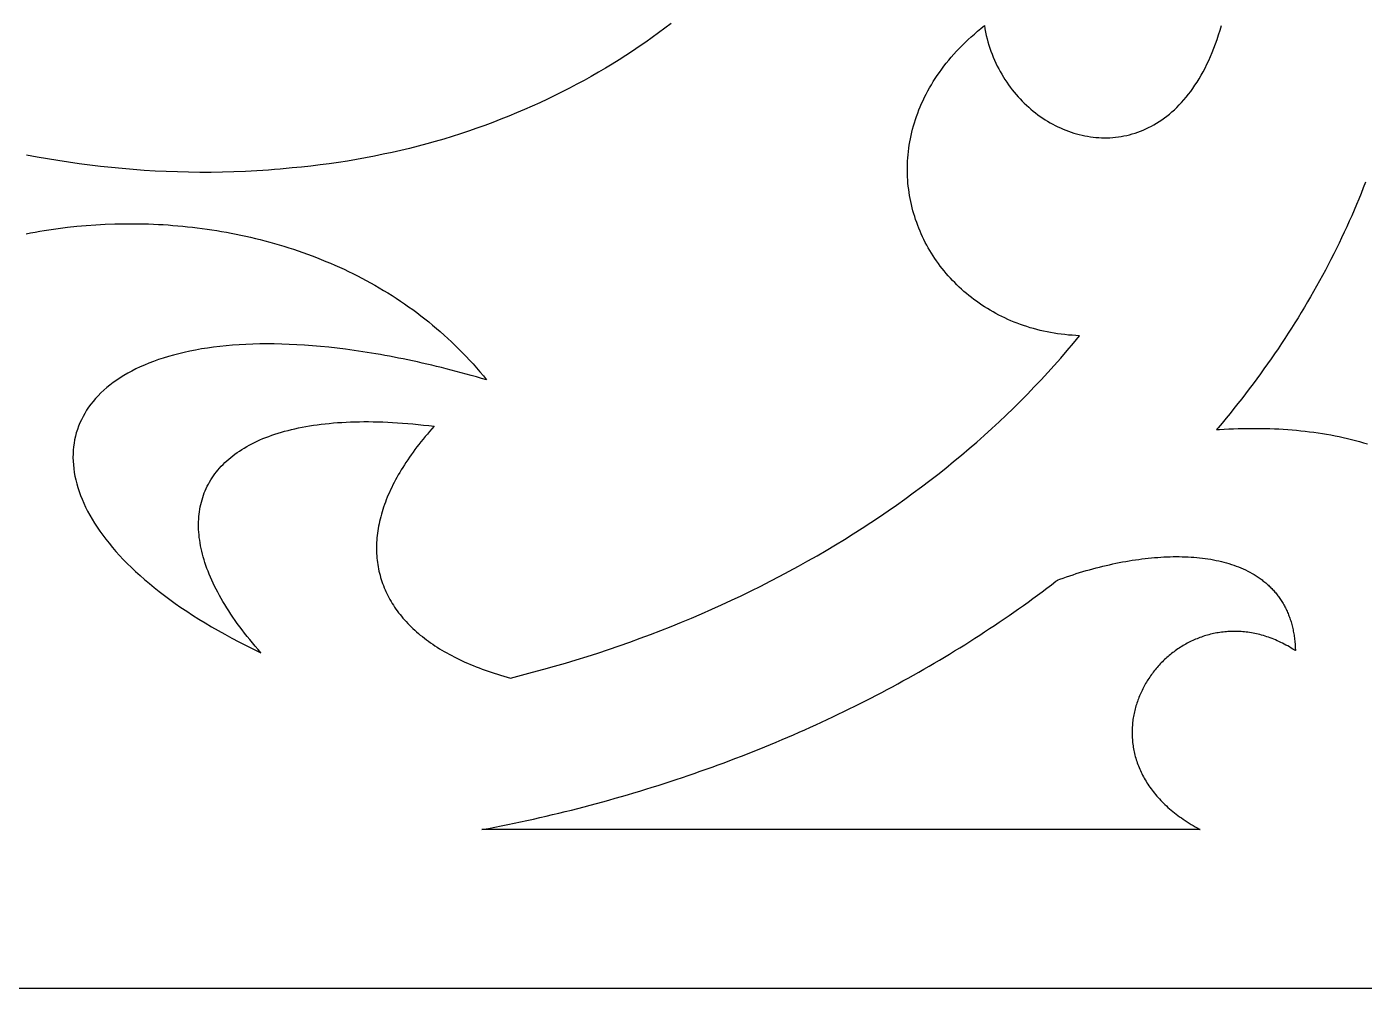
# Model space of a CAD drawing. Extents: x -52 to 65, y -90 to -50.
# Drawn here: x 10.97 to 35.58, y -90.12 to -72.42 of the extents above; entities that cross this region are included whole.
import ezdxf

# ---------------------------------------------------------------- set-up
doc = ezdxf.new("R2010")
doc.units = 0
doc.header["$MEASUREMENT"] = 0
doc.layers.add('LAYER_1', color=18, linetype='CONTINUOUS')

msp = doc.modelspace()

# ---------------------------------------------------------------- linework, layer by layer
at = {"layer": 'LAYER_1'}
for points in [[(22.826, -72.361), (22.712, -72.449), (22.595, -72.535), (22.478, -72.621), (22.359, -72.705), (22.238, -72.788), (22.117, -72.87), (21.993, -72.951), (21.869, -73.03), (21.743, -73.109), (21.615, -73.186), (21.487, -73.262), (21.357, -73.337), (21.225, -73.41), (21.092, -73.482), (20.958, -73.553), (20.823, -73.622), (20.686, -73.69), (20.548, -73.757), (20.409, -73.822), (20.268, -73.886), (20.126, -73.949), (19.983, -74.01), (19.839, -74.069), (19.693, -74.127), (19.546, -74.184), (19.398, -74.239), (19.249, -74.292), (19.098, -74.344), (18.947, -74.394), (18.794, -74.443), (18.64, -74.49), (18.484, -74.535), (18.328, -74.579), (18.17, -74.621), (18.012, -74.661), (17.852, -74.7), (17.691, -74.736), (17.529, -74.771), (17.366, -74.805), (17.201, -74.836), (17.036, -74.866), (16.87, -74.894), (16.702, -74.92), (16.534, -74.944), (16.364, -74.966), (16.193, -74.986), (16.022, -75.005), (15.849, -75.021), (15.741, -75.032), (15.633, -75.042), (15.525, -75.051), (15.418, -75.06), (15.311, -75.067), (15.204, -75.074), (14.991, -75.086), (14.78, -75.095), (14.569, -75.101), (14.36, -75.104), (14.152, -75.104), (13.944, -75.102), (13.738, -75.096), (13.533, -75.089), (13.329, -75.079), (13.126, -75.066), (12.925, -75.051), (12.724, -75.034), (12.524, -75.015), (12.325, -74.993), (12.128, -74.97), (11.931, -74.944), (11.736, -74.917), (11.541, -74.887), (11.348, -74.856), (11.156, -74.823), (10.964, -74.788)], [(10.955, -76.234), (11.038, -76.217), (11.122, -76.202), (11.206, -76.187), (11.29, -76.173), (11.374, -76.16), (11.545, -76.136), (11.716, -76.114), (11.889, -76.095), (12.062, -76.08), (12.237, -76.067), (12.412, -76.058), (12.589, -76.051), (12.766, -76.048), (12.943, -76.047), (13.121, -76.05), (13.21, -76.053), (13.3, -76.056), (13.389, -76.06), (13.478, -76.065), (13.568, -76.071), (13.657, -76.078), (13.747, -76.085), (13.837, -76.094), (13.926, -76.103), (14.016, -76.113), (14.105, -76.123), (14.195, -76.135), (14.284, -76.147), (14.374, -76.16), (14.463, -76.175), (14.552, -76.189), (14.641, -76.205), (14.73, -76.222), (14.819, -76.239), (14.908, -76.258), (14.997, -76.277), (15.085, -76.297), (15.174, -76.318), (15.262, -76.34), (15.35, -76.363), (15.438, -76.386), (15.525, -76.411), (15.613, -76.436), (15.7, -76.462), (15.787, -76.489), (15.873, -76.518), (15.96, -76.547), (16.046, -76.576), (16.132, -76.607), (16.217, -76.639), (16.302, -76.672), (16.387, -76.705), (16.471, -76.74), (16.556, -76.775), (16.639, -76.811), (16.723, -76.849), (16.806, -76.887), (16.888, -76.926), (16.97, -76.966), (17.052, -77.007), (17.133, -77.049), (17.214, -77.092), (17.295, -77.136), (17.375, -77.181), (17.454, -77.227), (17.533, -77.274), (17.611, -77.322), (17.689, -77.37), (17.766, -77.42), (17.843, -77.471), (17.919, -77.523), (17.995, -77.576), (18.07, -77.629), (18.145, -77.684), (18.219, -77.74), (18.292, -77.797), (18.364, -77.855), (18.436, -77.913), (18.508, -77.973), (18.578, -78.034), (18.648, -78.096), (18.718, -78.159), (18.786, -78.223), (18.854, -78.288), (18.921, -78.354), (18.987, -78.421), (19.053, -78.489), (19.118, -78.558), (19.182, -78.629), (19.245, -78.7), (19.308, -78.772), (19.37, -78.846), (19.43, -78.92), (19.336, -78.893), (19.241, -78.866), (19.148, -78.84), (19.055, -78.814), (18.962, -78.789), (18.87, -78.765), (18.779, -78.741), (18.688, -78.718), (18.598, -78.695), (18.508, -78.673), (18.419, -78.652), (18.33, -78.631), (18.242, -78.611), (18.155, -78.592), (18.068, -78.573), (17.981, -78.554), (17.896, -78.537), (17.81, -78.52), (17.726, -78.503), (17.642, -78.487), (17.558, -78.471), (17.475, -78.457), (17.393, -78.442), (17.311, -78.429), (17.23, -78.415), (17.149, -78.403), (16.99, -78.379), (16.833, -78.358), (16.678, -78.339), (16.525, -78.322), (16.375, -78.307), (16.227, -78.294), (16.081, -78.283), (15.938, -78.274), (15.797, -78.268), (15.659, -78.263), (15.522, -78.26), (15.389, -78.259), (15.257, -78.26), (15.128, -78.263), (15.001, -78.268), (14.877, -78.275), (14.755, -78.284), (14.635, -78.294), (14.518, -78.306), (14.403, -78.32), (14.291, -78.336), (14.181, -78.353), (14.074, -78.372), (13.969, -78.393), (13.866, -78.415), (13.766, -78.439), (13.668, -78.464), (13.573, -78.491), (13.48, -78.519), (13.389, -78.549), (13.301, -78.581), (13.216, -78.614), (13.133, -78.648), (13.052, -78.684), (12.974, -78.721), (12.899, -78.759), (12.826, -78.799), (12.755, -78.84), (12.687, -78.883), (12.622, -78.926), (12.559, -78.971), (12.498, -79.017), (12.44, -79.064), (12.385, -79.113), (12.332, -79.162), (12.282, -79.213), (12.234, -79.265), (12.189, -79.317), (12.146, -79.371), (12.106, -79.426), (12.069, -79.481), (12.034, -79.538), (12.002, -79.596), (11.972, -79.654), (11.945, -79.714), (11.92, -79.774), (11.898, -79.835), (11.879, -79.897), (11.862, -79.959), (11.848, -80.023), (11.837, -80.087), (11.828, -80.152), (11.822, -80.217), (11.818, -80.283), (11.817, -80.35), (11.819, -80.418), (11.824, -80.486), (11.831, -80.554), (11.841, -80.623), (11.853, -80.693), (11.868, -80.763), (11.886, -80.833), (11.907, -80.904), (11.93, -80.975), (11.956, -81.047), (11.985, -81.119), (12.016, -81.192), (12.05, -81.264), (12.087, -81.337), (12.126, -81.411), (12.169, -81.484), (12.214, -81.558), (12.262, -81.632), (12.312, -81.706), (12.366, -81.78), (12.422, -81.854), (12.481, -81.928), (12.542, -82.003), (12.607, -82.077), (12.674, -82.151), (12.744, -82.226), (12.817, -82.3), (12.892, -82.375), (12.971, -82.449), (13.052, -82.523), (13.136, -82.597), (13.223, -82.671), (13.313, -82.744), (13.405, -82.818), (13.501, -82.891), (13.599, -82.964), (13.7, -83.036), (13.804, -83.108), (13.911, -83.18), (14.02, -83.252), (14.133, -83.323), (14.249, -83.394), (14.367, -83.464), (14.488, -83.534), (14.612, -83.603), (14.739, -83.672), (14.869, -83.74), (15.002, -83.808), (15.138, -83.875), (15.277, -83.942), (15.223, -83.881), (15.171, -83.821), (15.12, -83.761), (15.071, -83.701), (15.023, -83.642), (14.976, -83.582), (14.93, -83.523), (14.886, -83.464), (14.842, -83.405), (14.801, -83.346), (14.76, -83.288), (14.721, -83.23), (14.683, -83.172), (14.646, -83.114), (14.61, -83.057), (14.576, -83), (14.543, -82.943), (14.512, -82.886), (14.481, -82.83), (14.452, -82.774), (14.424, -82.718), (14.398, -82.663), (14.372, -82.608), (14.348, -82.553), (14.325, -82.498), (14.304, -82.444), (14.283, -82.39), (14.264, -82.337), (14.247, -82.284), (14.23, -82.231), (14.215, -82.178), (14.201, -82.126), (14.188, -82.074), (14.176, -82.023), (14.166, -81.972), (14.157, -81.921), (14.149, -81.871), (14.142, -81.821), (14.137, -81.772), (14.133, -81.723), (14.13, -81.674), (14.128, -81.626), (14.128, -81.579), (14.129, -81.531), (14.131, -81.485), (14.134, -81.438), (14.139, -81.392), (14.144, -81.347), (14.151, -81.302), (14.16, -81.257), (14.169, -81.213), (14.18, -81.17), (14.192, -81.127), (14.205, -81.084), (14.219, -81.042), (14.234, -81.001), (14.251, -80.96), (14.269, -80.919), (14.288, -80.879), (14.309, -80.84), (14.33, -80.801), (14.353, -80.763), (14.377, -80.725), (14.402, -80.688), (14.429, -80.651), (14.456, -80.615), (14.485, -80.58), (14.515, -80.545), (14.546, -80.51), (14.579, -80.477), (14.612, -80.444), (14.647, -80.411), (14.683, -80.38), (14.72, -80.348), (14.759, -80.318), (14.798, -80.288), (14.839, -80.259), (14.881, -80.23), (14.924, -80.202), (14.969, -80.175), (15.014, -80.148), (15.061, -80.122), (15.109, -80.097), (15.158, -80.073), (15.208, -80.049), (15.259, -80.026), (15.312, -80.003), (15.366, -79.982), (15.421, -79.961), (15.477, -79.94), (15.534, -79.921), (15.593, -79.902), (15.652, -79.884), (15.713, -79.867), (15.775, -79.85), (15.838, -79.835), (15.902, -79.82), (15.968, -79.806), (16.035, -79.792), (16.102, -79.78), (16.171, -79.768), (16.241, -79.757), (16.313, -79.747), (16.385, -79.737), (16.459, -79.729), (16.533, -79.721), (16.609, -79.714), (16.686, -79.708), (16.764, -79.703), (16.844, -79.699), (16.924, -79.695), (17.006, -79.693), (17.088, -79.691), (17.172, -79.69), (17.257, -79.69), (17.343, -79.691), (17.431, -79.693), (17.519, -79.696), (17.609, -79.7), (17.699, -79.705), (17.791, -79.71), (17.884, -79.717), (17.978, -79.724), (18.073, -79.732), (18.17, -79.742), (18.267, -79.752), (18.366, -79.763), (18.465, -79.776), (18.422, -79.823), (18.38, -79.871), (18.339, -79.919), (18.299, -79.966), (18.26, -80.014), (18.221, -80.062), (18.184, -80.109), (18.147, -80.156), (18.111, -80.204), (18.077, -80.251), (18.043, -80.298), (18.01, -80.345), (17.977, -80.392), (17.946, -80.439), (17.916, -80.485), (17.886, -80.532), (17.858, -80.578), (17.83, -80.625), (17.803, -80.671), (17.777, -80.717), (17.752, -80.763), (17.728, -80.809), (17.705, -80.855), (17.683, -80.901), (17.661, -80.946), (17.64, -80.992), (17.621, -81.037), (17.602, -81.082), (17.584, -81.127), (17.567, -81.172), (17.55, -81.217), (17.535, -81.262), (17.52, -81.306), (17.507, -81.35), (17.494, -81.395), (17.482, -81.439), (17.471, -81.482), (17.46, -81.526), (17.451, -81.57), (17.442, -81.613), (17.435, -81.656), (17.428, -81.699), (17.422, -81.742), (17.417, -81.784), (17.412, -81.827), (17.409, -81.869), (17.406, -81.911), (17.405, -81.953), (17.404, -81.995), (17.404, -82.036), (17.404, -82.077), (17.406, -82.118), (17.408, -82.159), (17.412, -82.2), (17.416, -82.24), (17.421, -82.28), (17.427, -82.32), (17.433, -82.36), (17.441, -82.4), (17.449, -82.439), (17.458, -82.478), (17.468, -82.517), (17.479, -82.555), (17.49, -82.594), (17.502, -82.632), (17.516, -82.67), (17.53, -82.707), (17.544, -82.745), (17.56, -82.782), (17.576, -82.818), (17.594, -82.855), (17.612, -82.891), (17.631, -82.927), (17.65, -82.963), (17.671, -82.999), (17.692, -83.034), (17.714, -83.069), (17.737, -83.103), (17.761, -83.138), (17.785, -83.172), (17.81, -83.205), (17.836, -83.239), (17.863, -83.272), (17.891, -83.305), (17.919, -83.337), (17.948, -83.37), (17.978, -83.402), (18.009, -83.433), (18.041, -83.465), (18.073, -83.496), (18.106, -83.526), (18.14, -83.557), (18.175, -83.587), (18.21, -83.616), (18.247, -83.646), (18.284, -83.675), (18.321, -83.703), (18.36, -83.732), (18.399, -83.76), (18.439, -83.787), (18.48, -83.815), (18.522, -83.842), (18.564, -83.868), (18.608, -83.894), (18.651, -83.92), (18.696, -83.946), (18.742, -83.971), (18.788, -83.995), (18.835, -84.02), (18.882, -84.044), (18.931, -84.067), (18.98, -84.091), (19.03, -84.114), (19.081, -84.136), (19.132, -84.158), (19.184, -84.18), (19.237, -84.201), (19.291, -84.222), (19.345, -84.242), (19.401, -84.262), (19.457, -84.282), (19.513, -84.301), (19.571, -84.32), (19.629, -84.338), (19.688, -84.356), (19.747, -84.374), (19.807, -84.391), (19.868, -84.407), (20.073, -84.356), (20.277, -84.302), (20.48, -84.247), (20.681, -84.191), (20.882, -84.132), (21.081, -84.072), (21.28, -84.01), (21.477, -83.947), (21.673, -83.882), (21.869, -83.815), (22.063, -83.747), (22.255, -83.677), (22.447, -83.605), (22.638, -83.532), (22.827, -83.457), (23.015, -83.381), (23.202, -83.303), (23.387, -83.224), (23.572, -83.143), (23.755, -83.061), (23.937, -82.977), (24.117, -82.892), (24.296, -82.805), (24.474, -82.717), (24.651, -82.627), (24.826, -82.536), (25, -82.443), (25.172, -82.349), (25.344, -82.254), (25.513, -82.157), (25.681, -82.059), (25.848, -81.959), (26.014, -81.858), (26.177, -81.756), (26.34, -81.652), (26.501, -81.547), (26.66, -81.441), (26.818, -81.333), (26.974, -81.224), (27.129, -81.114), (27.282, -81.002), (27.434, -80.889), (27.584, -80.775), (27.733, -80.66), (27.879, -80.543), (28.025, -80.426), (28.168, -80.307), (28.31, -80.186), (28.45, -80.065), (28.589, -79.942), (28.726, -79.819), (28.861, -79.694), (28.994, -79.568), (29.126, -79.44), (29.256, -79.312), (29.384, -79.183), (29.51, -79.052), (29.634, -78.92), (29.757, -78.788), (29.878, -78.654), (29.997, -78.519), (30.114, -78.383), (30.229, -78.246), (30.343, -78.108), (30.274, -78.105), (30.206, -78.101), (30.138, -78.096), (30.071, -78.089), (30.005, -78.081), (29.939, -78.072), (29.873, -78.062), (29.809, -78.051), (29.744, -78.039), (29.681, -78.025), (29.618, -78.011), (29.555, -77.995), (29.494, -77.978), (29.432, -77.961), (29.372, -77.942), (29.312, -77.922), (29.253, -77.901), (29.194, -77.879), (29.136, -77.857), (29.079, -77.833), (29.022, -77.808), (28.966, -77.782), (28.911, -77.756), (28.856, -77.728), (28.803, -77.7), (28.75, -77.67), (28.697, -77.64), (28.646, -77.609), (28.595, -77.577), (28.545, -77.544), (28.495, -77.511), (28.447, -77.476), (28.399, -77.441), (28.352, -77.405), (28.305, -77.368), (28.26, -77.331), (28.215, -77.293), (28.171, -77.254), (28.128, -77.214), (28.086, -77.174), (28.045, -77.132), (28.004, -77.091), (27.965, -77.048), (27.926, -77.005), (27.888, -76.961), (27.851, -76.917), (27.815, -76.872), (27.78, -76.826), (27.745, -76.78), (27.712, -76.733), (27.68, -76.686), (27.648, -76.638), (27.617, -76.589), (27.588, -76.541), (27.559, -76.491), (27.531, -76.441), (27.504, -76.391), (27.479, -76.34), (27.454, -76.288), (27.43, -76.237), (27.407, -76.184), (27.385, -76.132), (27.365, -76.079), (27.345, -76.025), (27.326, -75.971), (27.309, -75.917), (27.292, -75.863), (27.276, -75.808), (27.262, -75.753), (27.248, -75.697), (27.236, -75.641), (27.225, -75.585), (27.215, -75.529), (27.206, -75.472), (27.198, -75.416), (27.191, -75.358), (27.185, -75.301), (27.181, -75.244), (27.177, -75.186), (27.175, -75.128), (27.174, -75.07), (27.174, -75.012), (27.176, -74.954), (27.178, -74.895), (27.182, -74.837), (27.187, -74.778), (27.193, -74.719), (27.2, -74.66), (27.209, -74.602), (27.219, -74.543), (27.23, -74.484), (27.242, -74.425), (27.255, -74.366), (27.27, -74.307), (27.286, -74.248), (27.304, -74.189), (27.323, -74.13), (27.343, -74.072), (27.364, -74.013), (27.387, -73.954), (27.411, -73.896), (27.436, -73.837), (27.462, -73.779), (27.49, -73.721), (27.52, -73.663), (27.551, -73.605), (27.583, -73.548), (27.616, -73.49), (27.651, -73.433), (27.687, -73.376), (27.725, -73.319), (27.764, -73.263), (27.805, -73.206), (27.847, -73.15), (27.89, -73.095), (27.935, -73.039), (27.981, -72.984), (28.029, -72.929), (28.078, -72.875), (28.129, -72.821), (28.181, -72.767), (28.235, -72.714), (28.29, -72.661), (28.347, -72.609), (28.406, -72.557), (28.465, -72.505), (28.527, -72.454), (28.59, -72.403), (28.6, -72.464), (28.612, -72.525), (28.626, -72.585), (28.64, -72.645), (28.656, -72.703), (28.673, -72.761), (28.692, -72.819), (28.711, -72.875), (28.732, -72.931), (28.754, -72.986), (28.778, -73.04), (28.802, -73.094), (28.827, -73.146), (28.854, -73.198), (28.881, -73.249), (28.91, -73.299), (28.94, -73.349), (28.97, -73.397), (29.002, -73.445), (29.034, -73.492), (29.068, -73.537), (29.102, -73.582), (29.137, -73.626), (29.173, -73.669), (29.21, -73.711), (29.248, -73.752), (29.286, -73.792), (29.326, -73.831), (29.366, -73.869), (29.406, -73.906), (29.448, -73.942), (29.49, -73.977), (29.533, -74.01), (29.576, -74.043), (29.62, -74.075), (29.665, -74.105), (29.71, -74.134), (29.755, -74.163), (29.802, -74.19), (29.848, -74.216), (29.895, -74.24), (29.943, -74.264), (29.991, -74.286), (30.039, -74.307), (30.088, -74.327), (30.137, -74.345), (30.187, -74.363), (30.237, -74.379), (30.287, -74.394), (30.337, -74.407), (30.388, -74.419), (30.438, -74.43), (30.489, -74.439), (30.541, -74.447), (30.592, -74.454), (30.643, -74.459), (30.695, -74.463), (30.746, -74.466), (30.798, -74.467), (30.85, -74.467), (30.902, -74.465), (30.953, -74.461), (31.005, -74.457), (31.057, -74.45), (31.108, -74.443), (31.16, -74.433), (31.211, -74.422), (31.262, -74.41), (31.313, -74.396), (31.364, -74.381), (31.415, -74.364), (31.465, -74.345), (31.515, -74.325), (31.565, -74.303), (31.614, -74.279), (31.664, -74.254), (31.712, -74.227), (31.761, -74.198), (31.809, -74.168), (31.857, -74.136), (31.904, -74.102), (31.951, -74.067), (31.997, -74.029), (32.043, -73.99), (32.088, -73.95), (32.133, -73.907), (32.177, -73.863), (32.22, -73.816), (32.263, -73.768), (32.305, -73.719), (32.347, -73.667), (32.388, -73.613), (32.428, -73.558), (32.467, -73.5), (32.506, -73.441), (32.544, -73.38), (32.581, -73.316), (32.617, -73.251), (32.652, -73.184), (32.687, -73.115), (32.72, -73.044), (32.753, -72.971), (32.785, -72.896), (32.815, -72.819), (32.845, -72.739), (32.874, -72.658), (32.902, -72.575), (32.928, -72.489), (32.954, -72.402)], [(35.604, -75.286), (35.564, -75.389), (35.523, -75.492), (35.481, -75.595), (35.439, -75.697), (35.395, -75.799), (35.351, -75.901), (35.306, -76.002), (35.26, -76.103), (35.214, -76.204), (35.166, -76.305), (35.118, -76.405), (35.069, -76.505), (35.02, -76.605), (34.969, -76.704), (34.918, -76.803), (34.866, -76.902), (34.813, -77.001), (34.76, -77.099), (34.705, -77.197), (34.65, -77.294), (34.595, -77.391), (34.538, -77.488), (34.481, -77.585), (34.423, -77.681), (34.364, -77.777), (34.305, -77.873), (34.244, -77.968), (34.183, -78.063), (34.122, -78.158), (34.059, -78.253), (33.996, -78.347), (33.932, -78.44), (33.868, -78.534), (33.803, -78.627), (33.737, -78.719), (33.67, -78.812), (33.603, -78.904), (33.535, -78.995), (33.466, -79.087), (33.396, -79.177), (33.326, -79.268), (33.255, -79.358), (33.184, -79.448), (33.112, -79.538), (33.039, -79.627), (32.965, -79.715), (32.891, -79.804), (32.872, -79.826), (32.868, -79.831), (32.865, -79.834), (32.864, -79.836), (32.864, -79.836), (32.864, -79.836), (32.865, -79.836), (32.875, -79.835), (32.918, -79.832), (33.004, -79.828), (33.089, -79.823), (33.174, -79.82), (33.259, -79.817), (33.343, -79.815), (33.428, -79.814), (33.512, -79.813), (33.596, -79.813), (33.679, -79.814), (33.762, -79.815), (33.845, -79.818), (33.928, -79.821), (34.01, -79.825), (34.092, -79.829), (34.173, -79.835), (34.254, -79.841), (34.335, -79.848), (34.415, -79.856), (34.495, -79.865), (34.575, -79.875), (34.654, -79.885), (34.733, -79.896), (34.811, -79.908), (34.889, -79.921), (34.967, -79.935), (35.044, -79.95), (35.12, -79.966), (35.196, -79.982), (35.272, -80), (35.347, -80.018), (35.422, -80.037), (35.496, -80.057), (35.569, -80.079), (35.642, -80.101)], [(10.017, -90.116), (11.006, -90.116), (12.994, -90.116), (14.99, -90.116), (16.993, -90.116), (18.999, -90.116), (21.005, -90.116), (23.007, -90.116), (25.004, -90.116), (26.992, -90.116), (27.981, -90.116), (28.967, -90.116), (29.95, -90.116), (30.928, -90.116), (31.902, -90.116), (32.871, -90.116), (33.835, -90.116), (34.793, -90.116), (35.745, -90.116)]]:
    msp.add_lwpolyline(points, dxfattribs=at)
msp.add_lwpolyline([(19.342, -87.197), (19.462, -87.174), (19.581, -87.151), (19.7, -87.127), (19.819, -87.103), (19.937, -87.079), (20.055, -87.054), (20.173, -87.028), (20.291, -87.002), (20.408, -86.975), (20.525, -86.948), (20.642, -86.921), (20.759, -86.893), (20.875, -86.865), (20.991, -86.836), (21.107, -86.806), (21.223, -86.776), (21.338, -86.746), (21.453, -86.715), (21.568, -86.684), (21.682, -86.653), (21.796, -86.62), (21.91, -86.588), (22.023, -86.555), (22.137, -86.521), (22.25, -86.487), (22.362, -86.453), (22.475, -86.418), (22.587, -86.383), (22.698, -86.347), (22.81, -86.311), (22.921, -86.274), (23.032, -86.237), (23.142, -86.2), (23.252, -86.162), (23.362, -86.123), (23.472, -86.085), (23.581, -86.045), (23.69, -86.006), (23.799, -85.965), (23.907, -85.925), (24.015, -85.884), (24.123, -85.843), (24.23, -85.801), (24.337, -85.758), (24.444, -85.716), (24.55, -85.673), (24.656, -85.629), (24.761, -85.585), (24.867, -85.541), (24.972, -85.496), (25.076, -85.451), (25.181, -85.405), (25.284, -85.359), (25.388, -85.313), (25.491, -85.266), (25.594, -85.219), (25.697, -85.171), (25.799, -85.123), (25.9, -85.074), (26.002, -85.025), (26.103, -84.976), (26.204, -84.927), (26.304, -84.876), (26.404, -84.826), (26.503, -84.775), (26.603, -84.724), (26.701, -84.672), (26.8, -84.62), (26.898, -84.568), (26.996, -84.515), (27.093, -84.462), (27.19, -84.408), (27.286, -84.354), (27.382, -84.3), (27.478, -84.245), (27.574, -84.19), (27.669, -84.134), (27.763, -84.079), (27.857, -84.022), (27.951, -83.966), (28.044, -83.909), (28.137, -83.851), (28.23, -83.794), (28.322, -83.735), (28.414, -83.677), (28.505, -83.618), (28.596, -83.559), (28.686, -83.499), (28.777, -83.439), (28.866, -83.379), (28.955, -83.319), (29.044, -83.258), (29.133, -83.196), (29.22, -83.134), (29.308, -83.072), (29.395, -83.01), (29.482, -82.947), (29.568, -82.884), (29.654, -82.821), (29.739, -82.757), (29.824, -82.693), (29.908, -82.628), (29.929, -82.612), (29.94, -82.604), (29.941, -82.603), (29.942, -82.602), (29.942, -82.602), (29.944, -82.601), (29.948, -82.6), (29.978, -82.589), (30.039, -82.568), (30.1, -82.546), (30.161, -82.526), (30.222, -82.506), (30.282, -82.486), (30.343, -82.467), (30.404, -82.449), (30.465, -82.431), (30.526, -82.414), (30.587, -82.397), (30.648, -82.381), (30.709, -82.365), (30.77, -82.35), (30.831, -82.336), (30.891, -82.322), (30.952, -82.309), (31.012, -82.296), (31.073, -82.284), (31.133, -82.272), (31.193, -82.261), (31.253, -82.251), (31.312, -82.241), (31.372, -82.232), (31.431, -82.224), (31.49, -82.216), (31.549, -82.209), (31.607, -82.203), (31.666, -82.197), (31.724, -82.191), (31.782, -82.187), (31.839, -82.183), (31.896, -82.18), (31.953, -82.177), (32.009, -82.175), (32.065, -82.174), (32.121, -82.174), (32.176, -82.174), (32.231, -82.175), (32.286, -82.177), (32.34, -82.179), (32.394, -82.182), (32.447, -82.186), (32.5, -82.19), (32.552, -82.195), (32.604, -82.201), (32.655, -82.208), (32.706, -82.215), (32.756, -82.223), (32.806, -82.232), (32.855, -82.242), (32.904, -82.252), (32.952, -82.264), (32.999, -82.276), (33.046, -82.288), (33.092, -82.302), (33.137, -82.316), (33.182, -82.331), (33.227, -82.347), (33.27, -82.364), (33.313, -82.382), (33.355, -82.4), (33.397, -82.419), (33.437, -82.439), (33.477, -82.46), (33.517, -82.482), (33.555, -82.504), (33.593, -82.527), (33.63, -82.552), (33.666, -82.577), (33.701, -82.602), (33.718, -82.616), (33.735, -82.629), (33.752, -82.643), (33.769, -82.657), (33.785, -82.671), (33.802, -82.685), (33.818, -82.7), (33.833, -82.715), (33.849, -82.73), (33.864, -82.745), (33.88, -82.76), (33.894, -82.776), (33.909, -82.792), (33.924, -82.808), (33.938, -82.825), (33.952, -82.841), (33.966, -82.858), (33.979, -82.875), (33.992, -82.892), (34.005, -82.91), (34.018, -82.927), (34.031, -82.945), (34.043, -82.964), (34.055, -82.982), (34.067, -83.001), (34.078, -83.019), (34.09, -83.039), (34.101, -83.058), (34.112, -83.077), (34.122, -83.097), (34.132, -83.117), (34.142, -83.138), (34.152, -83.158), (34.162, -83.179), (34.171, -83.2), (34.18, -83.221), (34.188, -83.243), (34.197, -83.264), (34.205, -83.286), (34.213, -83.308), (34.221, -83.331), (34.228, -83.353), (34.235, -83.376), (34.242, -83.399), (34.248, -83.423), (34.254, -83.447), (34.26, -83.47), (34.266, -83.495), (34.271, -83.519), (34.276, -83.543), (34.281, -83.568), (34.285, -83.593), (34.29, -83.619), (34.293, -83.644), (34.297, -83.67), (34.3, -83.696), (34.303, -83.723), (34.306, -83.749), (34.308, -83.776), (34.31, -83.803), (34.312, -83.831), (34.313, -83.858), (34.315, -83.886), (34.315, -83.9), (34.315, -83.902), (34.315, -83.903), (34.315, -83.903), (34.315, -83.903), (34.314, -83.903), (34.31, -83.9), (34.302, -83.895), (34.27, -83.874), (34.238, -83.855), (34.206, -83.836), (34.174, -83.818), (34.141, -83.8), (34.109, -83.783), (34.077, -83.766), (34.045, -83.751), (34.013, -83.736), (33.981, -83.721), (33.949, -83.707), (33.917, -83.694), (33.885, -83.681), (33.852, -83.669), (33.821, -83.658), (33.789, -83.647), (33.757, -83.637), (33.725, -83.627), (33.693, -83.618), (33.661, -83.609), (33.63, -83.602), (33.598, -83.594), (33.566, -83.587), (33.535, -83.581), (33.504, -83.576), (33.472, -83.57), (33.441, -83.566), (33.41, -83.562), (33.379, -83.558), (33.348, -83.556), (33.317, -83.553), (33.286, -83.551), (33.255, -83.55), (33.225, -83.549), (33.194, -83.549), (33.164, -83.549), (33.134, -83.55), (33.103, -83.551), (33.073, -83.553), (33.044, -83.555), (33.014, -83.557), (32.984, -83.561), (32.955, -83.564), (32.925, -83.568), (32.896, -83.573), (32.867, -83.578), (32.838, -83.583), (32.809, -83.589), (32.781, -83.596), (32.752, -83.603), (32.724, -83.61), (32.696, -83.618), (32.668, -83.626), (32.64, -83.634), (32.613, -83.643), (32.585, -83.653), (32.558, -83.663), (32.531, -83.673), (32.504, -83.684), (32.478, -83.695), (32.451, -83.706), (32.425, -83.718), (32.399, -83.73), (32.373, -83.743), (32.348, -83.756), (32.322, -83.769), (32.297, -83.783), (32.272, -83.797), (32.248, -83.812), (32.223, -83.826), (32.199, -83.842), (32.175, -83.857), (32.151, -83.873), (32.128, -83.889), (32.105, -83.906), (32.082, -83.923), (32.059, -83.94), (32.037, -83.957), (32.014, -83.975), (31.993, -83.993), (31.971, -84.012), (31.95, -84.03), (31.929, -84.05), (31.908, -84.069), (31.887, -84.088), (31.867, -84.108), (31.847, -84.129), (31.828, -84.149), (31.808, -84.17), (31.789, -84.191), (31.771, -84.212), (31.752, -84.234), (31.734, -84.255), (31.717, -84.277), (31.699, -84.3), (31.682, -84.322), (31.665, -84.345), (31.649, -84.368), (31.633, -84.391), (31.617, -84.414), (31.602, -84.438), (31.587, -84.462), (31.572, -84.486), (31.558, -84.51), (31.544, -84.535), (31.53, -84.559), (31.517, -84.584), (31.504, -84.609), (31.492, -84.634), (31.48, -84.66), (31.468, -84.685), (31.457, -84.711), (31.446, -84.737), (31.435, -84.763), (31.425, -84.789), (31.415, -84.816), (31.406, -84.842), (31.397, -84.869), (31.388, -84.895), (31.38, -84.922), (31.373, -84.949), (31.365, -84.976), (31.358, -85.004), (31.352, -85.031), (31.346, -85.059), (31.34, -85.086), (31.335, -85.114), (31.331, -85.142), (31.326, -85.169), (31.323, -85.197), (31.319, -85.225), (31.317, -85.254), (31.314, -85.282), (31.312, -85.31), (31.311, -85.338), (31.31, -85.367), (31.309, -85.395), (31.309, -85.424), (31.31, -85.452), (31.311, -85.481), (31.312, -85.509), (31.314, -85.538), (31.316, -85.567), (31.319, -85.595), (31.323, -85.624), (31.327, -85.653), (31.331, -85.681), (31.336, -85.71), (31.342, -85.739), (31.348, -85.768), (31.354, -85.796), (31.361, -85.825), (31.369, -85.854), (31.377, -85.882), (31.386, -85.911), (31.395, -85.94), (31.405, -85.968), (31.415, -85.997), (31.426, -86.025), (31.437, -86.054), (31.449, -86.082), (31.462, -86.11), (31.475, -86.139), (31.489, -86.167), (31.503, -86.195), (31.518, -86.223), (31.533, -86.251), (31.549, -86.279), (31.566, -86.307), (31.583, -86.334), (31.601, -86.362), (31.619, -86.39), (31.638, -86.417), (31.658, -86.444), (31.678, -86.471), (31.699, -86.498), (31.721, -86.525), (31.743, -86.552), (31.765, -86.579), (31.789, -86.605), (31.813, -86.632), (31.837, -86.658), (31.863, -86.684), (31.889, -86.71), (31.915, -86.736), (31.943, -86.761), (31.97, -86.787), (31.999, -86.812), (32.028, -86.837), (32.058, -86.862), (32.089, -86.887), (32.12, -86.911), (32.152, -86.935), (32.184, -86.959), (32.218, -86.983), (32.252, -87.007), (32.286, -87.03), (32.322, -87.054), (32.358, -87.077), (32.394, -87.1), (32.432, -87.122), (32.47, -87.144), (32.509, -87.167), (32.548, -87.188), (32.558, -87.194), (32.563, -87.196), (32.564, -87.197), (32.564, -87.197), (32.564, -87.197), (32.564, -87.197), (32.564, -87.197), (32.564, -87.197), (32.563, -87.197), (32.561, -87.197), (32.56, -87.197), (32.557, -87.197), (32.554, -87.197), (32.551, -87.197), (32.547, -87.197), (32.543, -87.197), (32.538, -87.197), (32.533, -87.197), (32.528, -87.197), (32.522, -87.197), (32.515, -87.197), (32.508, -87.197), (32.501, -87.197), (32.493, -87.197), (32.485, -87.197), (32.477, -87.197), (32.468, -87.197), (32.458, -87.197), (32.448, -87.197), (32.438, -87.197), (32.427, -87.197), (32.416, -87.197), (32.404, -87.197), (32.392, -87.197), (32.38, -87.197), (32.367, -87.197), (32.354, -87.197), (32.341, -87.197), (32.327, -87.197), (32.312, -87.197), (32.297, -87.197), (32.282, -87.197), (32.267, -87.197), (32.251, -87.197), (32.234, -87.197), (32.218, -87.197), (32.201, -87.197), (32.183, -87.197), (32.165, -87.197), (32.147, -87.197), (32.128, -87.197), (32.109, -87.197), (32.09, -87.197), (32.07, -87.197), (32.05, -87.197), (32.03, -87.197), (32.009, -87.197), (31.988, -87.197), (31.966, -87.197), (31.945, -87.197), (31.922, -87.197), (31.9, -87.197), (31.877, -87.197), (31.854, -87.197), (31.83, -87.197), (31.806, -87.197), (31.782, -87.197), (31.757, -87.197), (31.732, -87.197), (31.707, -87.197), (31.682, -87.197), (31.656, -87.197), (31.629, -87.197), (31.603, -87.197), (31.576, -87.197), (31.549, -87.197), (31.521, -87.197), (31.494, -87.197), (31.466, -87.197), (31.437, -87.197), (31.408, -87.197), (31.379, -87.197), (31.321, -87.197), (31.261, -87.197), (31.199, -87.197), (31.137, -87.197), (31.073, -87.197), (31.009, -87.197), (30.943, -87.197), (30.876, -87.197), (30.809, -87.197), (30.74, -87.197), (30.67, -87.197), (30.599, -87.197), (30.528, -87.197), (30.455, -87.197), (30.381, -87.197), (30.307, -87.197), (30.231, -87.197), (30.155, -87.197), (30.078, -87.197), (29.999, -87.197), (29.921, -87.197), (29.841, -87.197), (29.76, -87.197), (29.679, -87.197), (29.597, -87.197), (29.514, -87.197), (29.431, -87.197), (29.347, -87.197), (29.262, -87.197), (29.177, -87.197), (29.091, -87.197), (29.004, -87.197), (28.916, -87.197), (28.829, -87.197), (28.74, -87.197), (28.651, -87.197), (28.562, -87.197), (28.471, -87.197), (28.381, -87.197), (28.29, -87.197), (28.198, -87.197), (28.106, -87.197), (28.014, -87.197), (27.921, -87.197), (27.828, -87.197), (27.735, -87.197), (27.641, -87.197), (27.547, -87.197), (27.452, -87.197), (27.263, -87.197), (27.072, -87.197), (26.88, -87.197), (26.688, -87.197), (26.495, -87.197), (26.108, -87.197), (25.721, -87.197), (25.528, -87.197), (25.334, -87.197), (25.142, -87.197), (24.95, -87.197), (24.758, -87.197), (24.568, -87.197), (24.379, -87.197), (24.285, -87.197), (24.191, -87.197), (24.097, -87.197), (24.004, -87.197), (23.911, -87.197), (23.819, -87.197), (23.727, -87.197), (23.635, -87.197), (23.544, -87.197), (23.453, -87.197), (23.363, -87.197), (23.274, -87.197), (23.184, -87.197), (23.096, -87.197), (23.008, -87.197), (22.92, -87.197), (22.834, -87.197), (22.747, -87.197), (22.662, -87.197), (22.577, -87.197), (22.493, -87.197), (22.409, -87.197), (22.326, -87.197), (22.244, -87.197), (22.163, -87.197), (22.082, -87.197), (22.002, -87.197), (21.923, -87.197), (21.845, -87.197), (21.767, -87.197), (21.691, -87.197), (21.615, -87.197), (21.541, -87.197), (21.467, -87.197), (21.394, -87.197), (21.322, -87.197), (21.251, -87.197), (21.181, -87.197), (21.112, -87.197), (21.044, -87.197), (20.977, -87.197), (20.911, -87.197), (20.846, -87.197), (20.782, -87.197), (20.72, -87.197), (20.658, -87.197), (20.598, -87.197), (20.539, -87.197), (20.51, -87.197), (20.481, -87.197), (20.453, -87.197), (20.424, -87.197), (20.396, -87.197), (20.369, -87.197), (20.342, -87.197), (20.315, -87.197), (20.288, -87.197), (20.262, -87.197), (20.236, -87.197), (20.21, -87.197), (20.184, -87.197), (20.159, -87.197), (20.135, -87.197), (20.11, -87.197), (20.086, -87.197), (20.063, -87.197), (20.039, -87.197), (20.016, -87.197), (19.993, -87.197), (19.971, -87.197), (19.949, -87.197), (19.928, -87.197), (19.906, -87.197), (19.885, -87.197), (19.865, -87.197), (19.844, -87.197), (19.825, -87.197), (19.805, -87.197), (19.786, -87.197), (19.767, -87.197), (19.749, -87.197), (19.731, -87.197), (19.713, -87.197), (19.696, -87.197), (19.679, -87.197), (19.663, -87.197), (19.646, -87.197), (19.631, -87.197), (19.615, -87.197), (19.6, -87.197), (19.586, -87.197), (19.572, -87.197), (19.558, -87.197), (19.545, -87.197), (19.532, -87.197), (19.519, -87.197), (19.507, -87.197), (19.495, -87.197), (19.484, -87.197), (19.473, -87.197), (19.463, -87.197), (19.453, -87.197), (19.443, -87.197), (19.434, -87.197), (19.425, -87.197), (19.417, -87.197), (19.409, -87.197), (19.401, -87.197), (19.394, -87.197), (19.388, -87.197), (19.381, -87.197), (19.376, -87.197), (19.37, -87.197), (19.366, -87.197), (19.361, -87.197), (19.357, -87.197), (19.354, -87.197), (19.351, -87.197), (19.348, -87.197), (19.346, -87.197), (19.344, -87.197), (19.343, -87.197), (19.343, -87.197)], close=True, dxfattribs=at)

doc.saveas('drawing.dxf')
